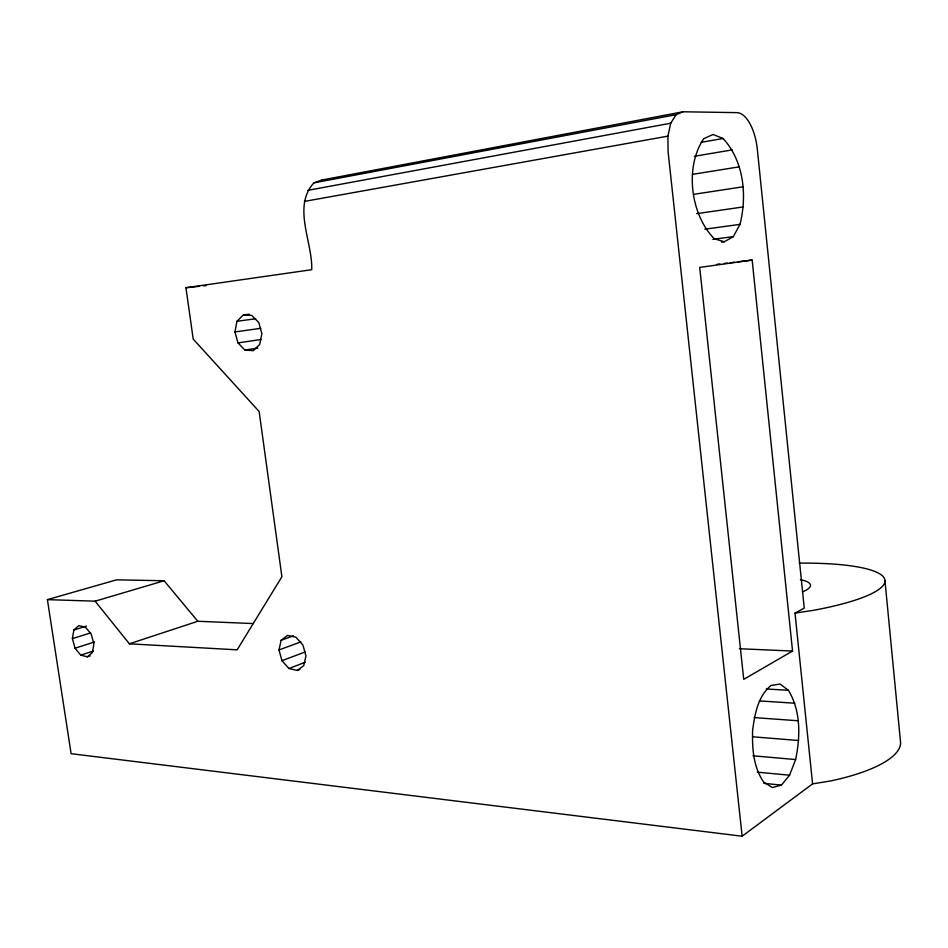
<?xml version="1.0" encoding="UTF-8"?>
<svg xmlns="http://www.w3.org/2000/svg" width="948" height="948" viewBox="0 0 948 948"><rect width="100%" height="100%" fill="white"/><g stroke="black" fill="none" stroke-linecap="round" stroke-linejoin="round"><path stroke-width="1.42" d="M795.609 759.561C800.42 736.62 800.989 710.953 788.404 690.298L780.062 684.029L770.961 685.499C757.808 696.425 754.833 714.152 752.629 730.185C752.06 747.996 753.245 766.861 763.638 782.017L772.312 787.563L781.425 785.098L789.577 775.215L795.609 759.561L752.913 755.781M72.404 638.632L73.826 630.017L78.779 625.621L85.427 627.173L91.209 634.141L93.888 643.834L92.406 652.508L87.382 656.81L80.746 655.151L75.046 648.219L72.404 638.632L90.593 632.909M243.363 314.914L251.706 315.376L258.792 322.533L261.873 333.649L259.74 344.408L253.258 350.665L244.951 350.049L237.972 342.903L234.938 331.93L236.976 321.265L243.363 314.914L249.111 314.179M739.997 224.38C747.261 195.525 743.919 161.113 723.087 138.491L713.074 134.486L703.724 138.704C684.515 167.097 690.464 214.639 714.306 238.778L724.343 241.752L733.337 236.621L739.997 224.38L704.862 229.179M278.996 649.949L281.106 640.303L287.54 635.409L295.883 637.198L302.933 645.043L305.955 655.945L303.751 665.65L297.234 670.437L288.915 668.518L281.971 660.697L278.996 649.949L300.824 641.891M742.142 836.219L668.067 151.431L667.902 136.145L670.734 123.216L676.078 114.672L683.07 111.781L736.916 112.634A37.268 16.827 82.9 0 1 757.345 149.381L804.248 608.106L795.005 613.095L812.578 783.866L742.142 836.219L71.112 753.696L47.4 599.634L116.568 579.832L164.123 580.757L197.788 621.272L253.389 623.571M47.4 599.634L95.12 601.174L129.39 643.81L237.154 649.83L281.9 576.74L259.148 411.527L193.202 339.088L185.938 287.73L311.726 269.694C312.71 242.036 292.138 206.628 313.942 182.846L321.964 180.002L683.07 111.781M792.552 651.051L743.73 679.349L699.707 267.419L752.155 260.06L792.552 651.051L739.404 648.728M297.234 670.437L299.935 669.383M288.915 668.518L305.22 662.261M281.971 660.697L305.126 651.975M281.106 640.303L293.406 635.847M87.382 656.81L90.167 655.898M129.39 643.81L197.788 621.272M80.746 655.151L93.307 651.051M75.046 648.219L94.599 641.926M73.826 630.017L86.434 626.107M95.12 601.174L164.123 580.757M313.942 182.846L676.078 114.672M307.745 190.358L670.734 123.216M304.367 201.414L667.902 136.145M701.212 142.307L723.087 138.491M694.327 156.29L732.259 149.891M692.514 174.361L739.274 166.836M812.578 783.866L830.424 780.986A128.17 38.039 -3.8 0 0 900.6 742.734L884.994 581.029M693.545 194.352L743.173 186.792M244.951 350.049L257.82 348.082M795.005 613.095L813.088 610.382A129.497 26.224 -4.9 0 0 884.78 579.299A129.497 26.224 -4.9 0 0 799.223 563.136M237.972 342.903L260.901 339.514M696.685 213.656L743.433 206.925M234.938 331.93L260.795 328.316M236.976 321.265L255.676 318.777M712.86 239.323L733.337 236.621M721.416 242.131L724.343 241.752M717.02 264.302L719.947 263.947M724.343 263.425L727.27 263.07M730.197 262.714L734.582 262.181M737.52 261.826L752.155 260.06M185.938 287.73L199.068 286.343M203.441 285.881L206.356 285.561M321.964 180.002L324.915 179.883M766.304 688.983L788.404 690.298M759.395 700.904L794.815 703.215M754.17 717.589L798.406 720.788M752.949 736.821L798.678 740.506M757.227 772.134L789.577 775.215M763.78 783.332L781.425 785.098M800.396 579.655A56.453 11.412 -5 0 1 802.458 591.931"/></g></svg>
